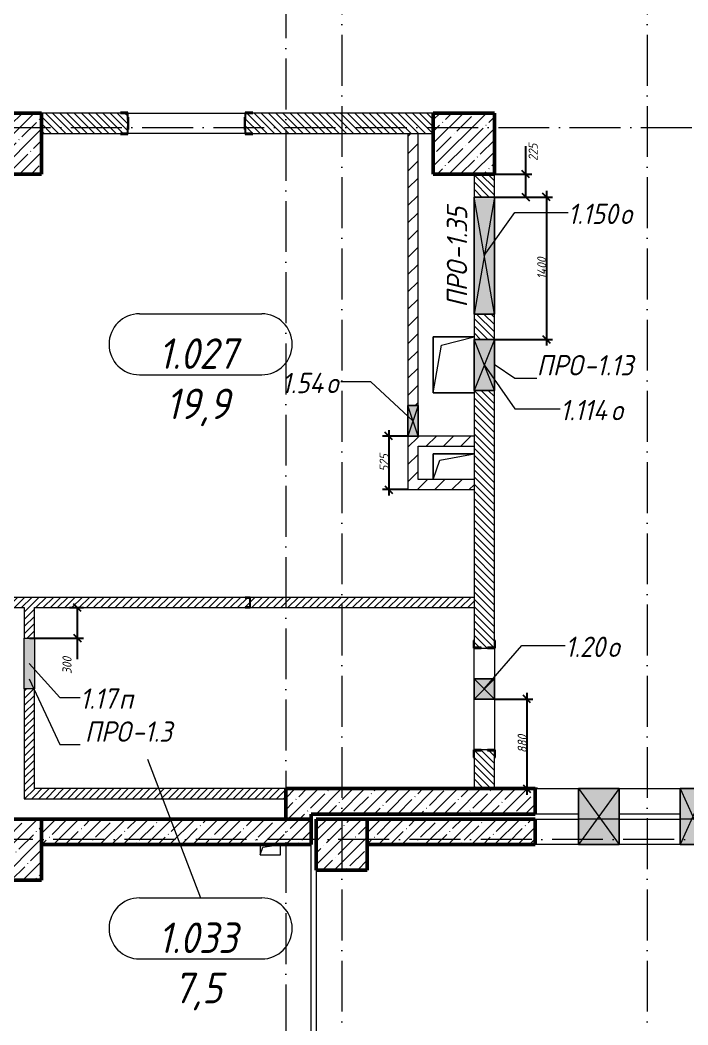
# Model space of a CAD drawing. Header units: millimetres. Extents: x -12989 to 629078, y -109036 to 555275.
# Drawn here: x 555353 to 561915, y 331650 to 341527 of the extents above; entities that cross this region are included whole.
import ezdxf

# ---------------------------------------------------------------- set-up
doc = ezdxf.new("R2010")
doc.units = ezdxf.units.MM
doc.linetypes.add('50_200_ШТРИХ_1Т_ш5_п1_п1_', pattern=[700, 500, -100, 0, -100])
for name, color, linetype, lineweight in [('A-____-____-DIMS', 7, 'Continuous', 9), ('A-DETL-GENF-OTLN', 7, 'Continuous', 9), ('A-FLOR-____-OTLN', 7, 'Continuous', 9), ('A-GENM-____-IDEN', 7, 'Continuous', 9), ('A-GENM-____-MCUT', 7, 'Continuous', 25), ('A-GENM-____-OTLN', 7, 'Continuous', 9), ('A-GENM-____-OTLN-1', 7, 'Continuous', 25), ('A-GLAZ-____-IDEN', 7, 'Continuous', 9), ('A-GLAZ-____-OTLN', 7, 'Continuous', 9), ('A-WALL-____-MCUT', 7, 'Continuous', 13), ('A-WALL-____-MCUT-2', 7, 'Continuous', 50), ('A-WALL-____-OTLN', 7, 'Continuous', 9), ('A-WALL-____-PATT-1', 7, 'Continuous', 9), ('A-WALL-FNSH-MCUT-1', 7, 'Continuous', 9), ('I-WALL-____-OTLN', 7, 'Continuous', 9), ('S-COLS-____-MCUT', 7, 'Continuous', 50), ('S-COLS-____-OTLN', 7, 'Continuous', 9), ('S-GRID-____-OTLN-1', 7, '50_200_ШТРИХ_1Т_ш5_п1_п1_', 9)]:
    doc.layers.add(name, color=color, linetype=linetype, lineweight=lineweight)
doc.layers.add('A-AREA-IDEN-1', color=7, linetype='Continuous', lineweight=9, true_color=0xaaaaaa)
doc.layers.add('A-GLAZ-____-OTLN-1', color=7, linetype='Continuous', lineweight=9, true_color=0xc0c0c0)
doc.styles.add('ISOCPEUR_I', font='isocpeui.ttf', dxfattribs={"width": 0.9, "height": 2.5})
doc.styles.add('ISOCPEUR_I_11', font='isocpeui.ttf', dxfattribs={"width": 0.9, "height": 200})
doc.styles.add('ISOCPEUR_I_7', font='isocpeui.ttf', dxfattribs={"width": 0.9, "height": 90})
doc.dimstyles.new('ISO-1_8_0_9К_СРЕДНИЙ_Кладочные_1', dxfattribs={"dimscale": 304.8, "dimtxt": 89.638306, "dimasz": 0.246063, "dimexe": 0.19685, "dimexo": 0, "dimgap": 0, "dimtad": 1, "dimdec": 3, "dimrnd": 0.001, "dimdsep": 46, "dimtxsty": 'ISOCPEUR_I_7', "dimblk1": 'OBLIQUE', "dimblk2": 'OBLIQUE', "dimsah": 1, "dimcen": 0.09, "dimdle": 0.19685, "dimazin": 0, "dimtfac": 1, "dimtdec": 4, "dimtix": 1, "dimtmove": 0, "dimatfit": 3, "dimfxl": 1, "dimtvp": 1, "dimtolj": 1, "dimtzin": 0, "dimarcsym": 2})
doc.dimstyles.new('ISO-1_8_0_9К_СРЕДНИЙ_Кладочные_2', dxfattribs={"dimscale": 304.8, "dimtxt": 89.638306, "dimasz": 0.246063, "dimexe": 0.19685, "dimexo": 0, "dimgap": 0, "dimtad": 1, "dimdec": 3, "dimrnd": 0.001, "dimdsep": 46, "dimtxsty": 'ISOCPEUR_I_7', "dimblk1": 'OBLIQUE', "dimblk2": 'OBLIQUE', "dimsah": 1, "dimcen": 0.09, "dimdle": 0.19685, "dimazin": 0, "dimtfac": 1, "dimtdec": 4, "dimtix": 1, "dimtmove": 1, "dimatfit": 3, "dimfxl": 1, "dimtvp": 1, "dimtolj": 1, "dimtzin": 0, "dimarcsym": 2})
pattern_1 = [(45, (513013.31, 265891.49), (-35.35534, 35.35534), [])]
pattern_2 = [(135, (513013.31, 265891.49), (-35.35534, -35.35534), [])]
pattern_3 = [(45, (513013.31, 265891.49), (-84.85281, 84.85281), [])]
pattern_4 = [(45, (513013.31, 265891.49), (-114.04925, 114.04925), []), (45, (513127.36, 265891.49), (-114.04925, 114.04925), [201.612, -40.322, 3.353, -36.97])]

# ---------------------------------------------------------------- blocks, each defined once
blk = doc.blocks.new('BSC_Колонна _Прямоугольная - 600х600-V90-АР1_План отверстий 1 этажа в осях 1-64_Ю-ЯЯ')
at = {"layer": 'S-COLS-____-OTLN'}
h = blk.add_hatch(dxfattribs=at)
h.set_pattern_fill('FP_100', color=256, style=0, pattern_type=2)
h.set_pattern_definition([(45, (-42250, -74421.04), (-114.04925, 114.04925), []), (45, (-42135.95, -74421.04), (-114.04925, 114.04925), [201.613, -40.323, 3.353, -36.97])])
h.paths.add_polyline_path([(-300, -300), (300, -300), (300, 300), (-300, 300)], flags=0)
at = {"layer": 'S-COLS-____-MCUT'}
for p, q in [((300, 300), (-300, 300)), ((-300, 300), (-300, -300)), ((300, -300), (300, 300)), ((-300, -300), (300, -300))]:
    blk.add_line(p, q, dxfattribs=at)
blk = doc.blocks.new('BSC_Колонна _Прямоугольная - 600х600-V91-АР1_План отверстий 1 этажа в осях 1-64_Ю-ЯЯ')
at = {"layer": 'S-COLS-____-OTLN'}
h = blk.add_hatch(dxfattribs=at)
h.set_pattern_fill('FP_101', color=256, style=0, pattern_type=2)
h.set_pattern_definition([(45, (-46700, -74421.04), (-114.04925, 114.04925), []), (45, (-46585.95, -74421.04), (-114.04925, 114.04925), [201.613, -40.323, 3.353, -36.97])])
h.paths.add_polyline_path([(-300, -300), (300, -300), (300, 300), (-300, 300)], flags=0)
at = {"layer": 'S-COLS-____-MCUT'}
for p, q in [((300, 300), (-300, 300)), ((-300, 300), (-300, -300)), ((300, -300), (300, 300)), ((-300, -300), (300, -300))]:
    blk.add_line(p, q, dxfattribs=at)
blk = doc.blocks.new('BSC_Колонна _Прямоугольная - 600х600-V107-АР1_План отверстий 1 этажа в осях 1-64_Ю-ЯЯ')
at = {"layer": 'S-COLS-____-OTLN'}
h = blk.add_hatch(dxfattribs=at)
h.set_pattern_fill('FP_118', color=256, style=0, pattern_type=2)
h.set_pattern_definition([(45, (-42250, -67481.04), (-114.04925, 114.04925), []), (45, (-42135.95, -67481.04), (-114.04925, 114.04925), [201.613, -40.323, 3.353, -36.97])])
h.paths.add_polyline_path([(-300, -300), (300, -300), (300, 300), (-300, 300)], flags=0)
at = {"layer": 'S-COLS-____-MCUT'}
for p, q in [((300, 300), (-300, 300)), ((-300, 300), (-300, -300)), ((300, -300), (300, 300)), ((-300, -300), (300, -300))]:
    blk.add_line(p, q, dxfattribs=at)
blk = doc.blocks.new('BSC_Колонна _Прямоугольная - 500х500-V172-АР1_План отверстий 1 этажа в осях 1-64_Ю-ЯЯ')
at = {"layer": 'S-COLS-____-OTLN'}
h = blk.add_hatch(dxfattribs=at)
h.set_pattern_fill('FP_186', color=256, style=0, pattern_type=2)
h.set_pattern_definition([(45, (-45500, -67531.04), (-114.04925, 114.04925), []), (45, (-45385.95, -67531.04), (-114.04925, 114.04925), [201.613, -40.323, 3.353, -36.97])])
h.paths.add_polyline_path([(-250, -250), (250, -250), (250, 250), (-250, 250)], flags=0)
at = {"layer": 'S-COLS-____-MCUT'}
for p, q in [((250, 250), (-250, 250)), ((-250, 250), (-250, -250)), ((250, -250), (250, 250)), ((-250, -250), (250, -250))]:
    blk.add_line(p, q, dxfattribs=at)
blk = doc.blocks.new('154_Фахверк_СКБ_Швеллер - Тип_100_4830-28143655-АР1_План отверстий 1 этажа в осях 1-64_Ю-ЯЯ')
at = {"layer": 'A-GENM-____-MCUT'}
for p, q in [((175, 50), (125, 50)), ((125, 50), (125, -50)), ((128, 47), (175, 47)), ((128, -47), (128, 47)), ((175, 47), (175, 50)), ((125, -50), (175, -50)), ((175, -47), (128, -47)), ((175, -50), (175, -47))]:
    blk.add_line(p, q, dxfattribs=at)
blk = doc.blocks.new('154_Стойка_СКБ_Уголок - СМ-2230_200-28216496-АР1_План отверстий 1 этажа в осях 1-64_Ю-ЯЯ')
at = {"layer": 'A-GENM-____-MCUT'}
for p, q in [((125, 156), (125, 81)), ((200, 156), (125, 156)), ((131, 81), (131, 150)), ((131, 150), (200, 150)), ((200, 150), (200, 156)), ((125, 81), (131, 81)), ((131, 19), (125, 19)), ((125, 19), (125, -56)), ((131, -50), (131, 19)), ((125, -56), (200, -56)), ((200, -50), (131, -50)), ((200, -56), (200, -50))]:
    blk.add_line(p, q, dxfattribs=at)
blk = doc.blocks.new('Стойка_Влож_Полоса боковая - Полоса-V173-АР1_План отверстий 1 этажа в осях 1-64_Ю-ЯЯ')
at = {"layer": 'A-GENM-____-OTLN'}
for p, q in [((-5, 60), (0, 60)), ((-5, -60), (-5, 60)), ((0, -60), (-5, -60))]:
    blk.add_line(p, q, dxfattribs=at)
blk = doc.blocks.new('AR_Отверстие Ниша - Лючок-32402075-АР1_План отверстий 1 этажа в осях 1-64_Ю-ЯЯ')
at = {"layer": 'A-GLAZ-____-OTLN'}
blk.add_hatch(color=256, dxfattribs=at).paths.add_polyline_path([(250, 50), (-250, 50), (-250, -50), (250, -50)], flags=0)
for p, q in [((-250, 50), (250, 50)), ((-250, -50), (-250, 50)), ((250, 50), (250, -50)), ((250, -50), (-250, -50))]:
    blk.add_line(p, q, dxfattribs=at)
blk = doc.blocks.new('AR_Отверстие прямоугольное _в плите_ - AR_Отверстие прямоугольное _в плите_-V204-АР1_План отверстий 1 этажа в осях 1-64_Ю-ЯЯ')
at = {"layer": 'A-GENM-____-OTLN'}
for p, q in [((-100, 50), (-100, -50)), ((-100, -50), (-75, 25)), ((-75, 25), (100, 50)), ((100, -50), (100, 50)), ((-100, -50), (100, -50))]:
    blk.add_line(p, q, dxfattribs=at)
blk = doc.blocks.new('AR_Отверстие прямоугольное _в стене__БезПР - AR_Отверстие прямоугольное _в стене__БезПР-30578439-АР1_План отверстий 1 этажа в осях 1-64_Ю-ЯЯ')
at = {"layer": 'A-GLAZ-____-OTLN-1'}
blk.add_hatch(color=256, dxfattribs=at).paths.add_polyline_path([(200, -125), (200, 425), (-200, 425), (-200, -125)], flags=0)
at = {"layer": 'A-DETL-GENF-OTLN'}
for p, q in [((-200, -125), (-200, 425)), ((-200, 425), (200, 425)), ((200, 425), (-200, -125)), ((-200, 425), (200, -125)), ((200, 425), (-200, 425)), ((-200, 425), (-200, -125)), ((200, 425), (200, -125)), ((200, -125), (200, 425)), ((200, -125), (-200, -125)), ((-200, -125), (200, -125))]:
    blk.add_line(p, q, dxfattribs=at)
at = {"layer": 'A-GLAZ-____-OTLN'}
blk.add_line((200, 125), (-200, 125), dxfattribs=at)
blk = doc.blocks.new('AR_Отверстие прямоугольное _в стене__БезПР - AR_Отверстие прямоугольное _в стене__БезПР-30578440-АР1_План отверстий 1 этажа в осях 1-64_Ю-ЯЯ')
at = {"layer": 'A-GLAZ-____-OTLN-1'}
blk.add_hatch(color=256, dxfattribs=at).paths.add_polyline_path([(125, -125), (125, 425), (-125, 425), (-125, -125)], flags=0)
at = {"layer": 'A-DETL-GENF-OTLN'}
for p, q in [((-125, -125), (-125, 425)), ((-125, 425), (125, 425)), ((125, 425), (-125, -125)), ((-125, 425), (125, -125)), ((125, 425), (-125, 425)), ((-125, 425), (-125, -125)), ((125, 425), (125, -125)), ((125, -125), (125, 425)), ((125, -125), (-125, -125)), ((-125, -125), (125, -125))]:
    blk.add_line(p, q, dxfattribs=at)
at = {"layer": 'A-GLAZ-____-OTLN'}
blk.add_line((125, 125), (-125, 125), dxfattribs=at)
blk = doc.blocks.new('AR_Отверстие прямоугольное _в плите_ - AR_Отверстие прямоугольное _в плите_-30602905-АР1_План отверстий 1 этажа в осях 1-64_Ю-ЯЯ')
at = {"layer": 'A-GENM-____-OTLN'}
for p, q in [((200, 275), (-200, 275)), ((-200, 275), (-200, -275)), ((-120, 195), (200, 275)), ((-200, -275), (-120, 195)), ((-200, -275), (200, -275))]:
    blk.add_line(p, q, dxfattribs=at)
blk = doc.blocks.new('AR_Отверстие прямоугольное _в плите_ - AR_Отверстие прямоугольное _в плите_-V247-АР1_План отверстий 1 этажа в осях 1-64_Ю-ЯЯ')
at = {"layer": 'A-GENM-____-OTLN'}
for p, q in [((200, 125), (-200, 125)), ((-200, 125), (-200, -125)), ((-137.5, 62.5), (200, 125)), ((-200, -125), (-137.5, 62.5))]:
    blk.add_line(p, q, dxfattribs=at)
blk = doc.blocks.new('AR_Отверстие прямоугольное _в стене_ - AR_Отверстие прямоугольное _в стене__ОВ-36787536-АР1_План отверстий 1 этажа в осях 1-64_Ю-ЯЯ')
at = {"layer": 'A-GLAZ-____-OTLN'}
blk.add_hatch(color=256, dxfattribs=at).paths.add_polyline_path([(575, -100), (575, 100), (-575, 100), (-575, -100), (-47.7, -100)], flags=0)
at = {"layer": 'A-DETL-GENF-OTLN'}
for p, q in [((-575, -100), (-575, 100)), ((-575, 100), (575, 100)), ((575, 100), (-575, -100)), ((-575, 100), (575, -100)), ((575, 100), (-575, 100)), ((-575, 100), (-575, -100)), ((575, 100), (575, -100)), ((575, -100), (575, 100)), ((575, -100), (-575, -100)), ((-575, -100), (575, -100))]:
    blk.add_line(p, q, dxfattribs=at)
blk = doc.blocks.new('AR_Отверстие прямоугольное _в стене_ - AR_Отверстие прямоугольное _в стене__ОВ-36699002-АР1_План отверстий 1 этажа в осях 1-64_Ю-ЯЯ')
at = {"layer": 'A-GLAZ-____-OTLN'}
blk.add_hatch(color=256, dxfattribs=at).paths.add_polyline_path([(250, -100), (250, 100), (-250, 100), (-250, -100)], flags=0)
at = {"layer": 'A-DETL-GENF-OTLN'}
for p, q in [((-250, -100), (-250, 100)), ((-250, 100), (250, 100)), ((250, 100), (-250, -100)), ((-250, 100), (250, -100)), ((250, 100), (-250, 100)), ((-250, 100), (-250, -100)), ((250, 100), (250, -100)), ((250, -100), (250, 100)), ((250, -100), (-250, -100)), ((-250, -100), (250, -100))]:
    blk.add_line(p, q, dxfattribs=at)
blk = doc.blocks.new('AR_Отверстие прямоугольное _в стене__БезПР - AR_Отверстие прямоугольное _в стене__БезПР-36428615-АР1_План отверстий 1 этажа в осях 1-64_Ю-ЯЯ')
at = {"layer": 'A-GLAZ-____-OTLN'}
blk.add_hatch(color=256, dxfattribs=at).paths.add_polyline_path([(150, 50), (-150, 50), (-150, -50), (150, -50)], flags=0)
at = {"layer": 'A-DETL-GENF-OTLN'}
for p, q in [((-150, -50), (-150, 50)), ((-150, 50), (150, 50)), ((150, 50), (-150, -50)), ((-150, 50), (150, -50)), ((150, 50), (-150, 50)), ((-150, 50), (-150, -50)), ((150, 50), (150, -50)), ((150, -50), (150, 50)), ((150, -50), (-150, -50)), ((-150, -50), (150, -50))]:
    blk.add_line(p, q, dxfattribs=at)
blk = doc.blocks.new('AR_Отверстие прямоугольное _в стене__БезПР - AR_Отверстие прямоугольное _в стене__БезПР-36428014-АР1_План отверстий 1 этажа в осях 1-64_Ю-ЯЯ')
at = {"layer": 'A-GLAZ-____-OTLN'}
blk.add_hatch(color=256, dxfattribs=at).paths.add_polyline_path([(100, 100), (-100, 100), (-100, -100), (100, -100)], flags=0)
at = {"layer": 'A-DETL-GENF-OTLN'}
for p, q in [((-100, -100), (-100, 100)), ((-100, 100), (100, 100)), ((100, 100), (-100, -100)), ((-100, 100), (100, -100)), ((100, 100), (-100, 100)), ((-100, 100), (-100, -100)), ((100, 100), (100, -100)), ((100, -100), (100, 100)), ((100, -100), (-100, -100)), ((-100, -100), (100, -100))]:
    blk.add_line(p, q, dxfattribs=at)
blk = doc.blocks.new('_Oblique')
at = {"color": 0, "linetype": 'ByBlock', "lineweight": -2}
blk.add_line((-0.5, -0.5), (0.5, 0.5), dxfattribs=at)
blk = doc.blocks.new('*D5573')
at = {"layer": 'A-____-____-DIMS', "color": 0, "lineweight": -2, "transparency": 16777216}
for p, q in [((555838.2, 335752.5), (555975.2, 335752.5)), ((555915.2, 335752.5), (555915.2, 335392.5)), ((555444.7, 335452.5), (555975.2, 335452.5)), ((555915.2, 335452.5), (555915.2, 335244.2))]:
    blk.add_line(p, q, dxfattribs=at)
at = {"layer": 'Defpoints', "color": 0, "transparency": 16777216}
for p in [(555838.2, 335752.5), (555915.2, 335752.5), (555444.7, 335452.5)]:
    blk.add_point(p, dxfattribs=at)
at = {"layer": 'A-____-____-DIMS', "color": 0, "lineweight": -2, "transparency": 16777216, "xscale": 75, "yscale": 75, "zscale": 75}
for p, rotation in [((555915.2, 335752.5), 90), ((555915.2, 335452.5), 270)]:
    blk.add_blockref('_Oblique', p, dxfattribs=dict(at, rotation=rotation))
at = {"layer": 'A-____-____-DIMS', "color": 0, "transparency": 16777216, "insert": (555769.1, 335099.4), "char_height": 90, "width": 409.578, "attachment_point": 1, "rotation": 90, "line_spacing_factor": 1.149209, "style": 'ISOCPEUR_I_7'}
blk.add_mtext('\\A1;300', dxfattribs=at)
blk = doc.blocks.new('*D5654')
at = {"layer": 'A-____-____-DIMS', "color": 0, "lineweight": -2, "transparency": 16777216}
for p, q in [((560321.6, 340012.5), (560321.6, 340288)), ((560321.6, 339787.5), (560321.6, 340072.5)), ((560013.3, 340012.5), (560381.6, 340012.5)), ((560019.3, 339787.5), (560381.6, 339787.5))]:
    blk.add_line(p, q, dxfattribs=at)
at = {"layer": 'Defpoints', "color": 0, "transparency": 16777216}
for p in [(560013.3, 340012.5), (560019.3, 339787.5), (560321.6, 339787.5)]:
    blk.add_point(p, dxfattribs=at)
at = {"layer": 'A-____-____-DIMS', "color": 0, "lineweight": -2, "transparency": 16777216, "xscale": 75, "yscale": 75, "zscale": 75}
for p, rotation in [((560321.6, 340012.5), 90), ((560321.6, 339787.5), 270)]:
    blk.add_blockref('_Oblique', p, dxfattribs=dict(at, rotation=rotation))
at = {"layer": 'A-____-____-DIMS', "color": 0, "transparency": 16777216, "insert": (560348.8, 340143.2), "char_height": 90, "width": 409.578, "attachment_point": 1, "rotation": 90, "line_spacing_factor": 1.149209, "style": 'ISOCPEUR_I_7'}
blk.add_mtext('\\A1;225', dxfattribs=at)
blk = doc.blocks.new('*D5655')
at = {"layer": 'A-____-____-DIMS', "color": 0, "lineweight": -2, "transparency": 16777216}
for p, q in [((560019.3, 339787.5), (560584, 339787.5)), ((560524, 339847.5), (560524, 338327.5)), ((560019.3, 338387.5), (560584, 338387.5))]:
    blk.add_line(p, q, dxfattribs=at)
at = {"layer": 'Defpoints', "color": 0, "transparency": 16777216}
for p in [(560019.3, 339787.5), (560019.3, 338387.5), (560524, 338387.5)]:
    blk.add_point(p, dxfattribs=at)
at = {"layer": 'A-____-____-DIMS', "color": 0, "lineweight": -2, "transparency": 16777216, "xscale": 75, "yscale": 75, "zscale": 75}
for p, rotation in [((560524, 339787.5), 90), ((560524, 338387.5), 270)]:
    blk.add_blockref('_Oblique', p, dxfattribs=dict(at, rotation=rotation))
at = {"layer": 'A-____-____-DIMS', "color": 0, "transparency": 16777216, "insert": (560479, 339087.5), "char_height": 90, "width": 521.281, "attachment_point": 5, "rotation": 90, "style": 'ISOCPEUR_I_7'}
blk.add_mtext('\\A1;1400', dxfattribs=at)
blk = doc.blocks.new('*D5656')
at = {"layer": 'A-____-____-DIMS', "color": 0, "lineweight": -2, "transparency": 16777216}
for p, q in [((559163.3, 337437.5), (558914.9, 337437.5)), ((558974.9, 337497.5), (558974.9, 336852.5)), ((559163.3, 336912.5), (558914.9, 336912.5))]:
    blk.add_line(p, q, dxfattribs=at)
at = {"layer": 'Defpoints', "color": 0, "transparency": 16777216}
for p in [(559163.3, 337437.5), (558974.9, 336912.5), (559163.3, 336912.5)]:
    blk.add_point(p, dxfattribs=at)
at = {"layer": 'A-____-____-DIMS', "color": 0, "lineweight": -2, "transparency": 16777216, "xscale": 75, "yscale": 75, "zscale": 75}
for p, rotation in [((558974.9, 337437.5), 90), ((558974.9, 336912.5), 270)]:
    blk.add_blockref('_Oblique', p, dxfattribs=dict(at, rotation=rotation))
at = {"layer": 'A-____-____-DIMS', "color": 0, "transparency": 16777216, "insert": (558929.9, 337175), "char_height": 90, "width": 409.578, "attachment_point": 5, "rotation": 90, "style": 'ISOCPEUR_I_7'}
blk.add_mtext('\\A1;525', dxfattribs=at)
blk = doc.blocks.new('*D5657')
at = {"layer": 'A-____-____-DIMS', "color": 0, "lineweight": -2, "transparency": 16777216}
for p, q in [((560013.3, 334852.5), (560391.9, 334852.5)), ((560331.9, 334912.5), (560331.9, 333912.5)), ((560437.9, 333972.5), (560271.9, 333972.5))]:
    blk.add_line(p, q, dxfattribs=at)
at = {"layer": 'Defpoints', "color": 0, "transparency": 16777216}
for p in [(560013.3, 334852.5), (560331.9, 333972.5), (560437.9, 333972.5)]:
    blk.add_point(p, dxfattribs=at)
at = {"layer": 'A-____-____-DIMS', "color": 0, "lineweight": -2, "transparency": 16777216, "xscale": 75, "yscale": 75, "zscale": 75}
for p, rotation in [((560331.9, 334852.5), 90), ((560331.9, 333972.5), 270)]:
    blk.add_blockref('_Oblique', p, dxfattribs=dict(at, rotation=rotation))
at = {"layer": 'A-____-____-DIMS', "color": 0, "transparency": 16777216, "insert": (560286.9, 334412.5), "char_height": 90, "width": 409.578, "attachment_point": 5, "rotation": 90, "style": 'ISOCPEUR_I_7'}
blk.add_mtext('\\A1;880', dxfattribs=at)
blk = doc.blocks.new('AAR_СКБ_Марка_помещения_1_5 ммп - Номер _ Площадь-27962135-АИ_План этажа_Стены_1')
at = {"layer": 'A-AREA-IDEN-1'}
for p, q in [((-2.987, 3), (3.013, 3)), ((-2.987, 0), (3.013, 0))]:
    blk.add_line(p, q, dxfattribs=at)
for centre, start, end in [((-2.987, 1.5), 90, 270), ((3.013, 1.5), 270, 90)]:
    blk.add_arc(centre, 1.5, start, end, dxfattribs=at)

msp = doc.modelspace()

# ---------------------------------------------------------------- hatches: boundary and pattern name
at = {"layer": 'A-WALL-____-PATT-1'}
h = msp.add_hatch(dxfattribs=at)
h.set_pattern_fill('FP_6', color=256, style=0, pattern_type=2)
h.set_pattern_definition(pattern_2)
h.paths.add_polyline_path([(557638.3109, 340412.5335), (559413.3109, 340412.5335), (559413.3109, 340612.5335), (557569.3109, 340611.8849), (557569.3109, 340543.5335), (557563.3109, 340543.5335), (557563.3109, 340481.5335), (557569.3109, 340481.5335), (557569.3109, 340412.5335)], flags=0)
h.paths.add_polyline_path([(556338.3109, 340412.5335), (556407.3109, 340412.5335), (556407.3109, 340481.5335), (556413.3109, 340481.5335), (556413.3109, 340543.5335), (556407.3109, 340543.5335), (556407.3109, 340612.5335), (555563.3109, 340612.5335), (555563.3109, 340412.5335)], flags=0)
h = msp.add_hatch(dxfattribs=at)
h.set_pattern_fill('FP_4', color=256, style=0, pattern_type=2)
h.set_pattern_definition(pattern_3)
h.paths.add_polyline_path([(559163.3109, 336912.5335), (559263.3109, 336912.5335), (559263.3109, 337437.5335), (559163.3109, 337437.5335)], flags=0)
h.paths.add_polyline_path([(559253.2269, 337737.5335), (559263.3109, 337737.5335), (559263.3109, 340412.5335), (559163.3109, 340412.5335), (559163.3109, 337737.5335)], flags=0)
h = msp.add_hatch(dxfattribs=at)
h.set_pattern_fill('FP_6', color=256, style=0, pattern_type=2)
h.set_pattern_definition(pattern_2)
h.paths.add_polyline_path([(560013.3109, 333972.5335), (560013.3109, 334346.5335), (559944.3109, 334346.5335), (559944.3109, 334352.5335), (559882.3109, 334352.5335), (559882.3109, 334346.5335), (559813.3109, 334346.5335), (559813.3109, 333972.5335), (559944.3109, 333972.5335)], flags=0)
h.paths.add_polyline_path([(559944.3109, 335352.5335), (559944.3109, 335358.5335), (560013.3109, 335358.5335), (560013.3109, 337887.5335), (559813.3109, 337887.5335), (559813.3109, 335358.5335), (559882.3109, 335358.5335), (559882.3109, 335352.5335)], flags=0)
h.paths.add_polyline_path([(559935.1859, 338387.5335), (560013.3109, 338387.5335), (560013.3109, 338637.5335), (559813.3109, 338637.5335), (559813.3109, 338387.5335)], flags=0)
h.paths.add_polyline_path([(559813.3109, 339787.5335), (560013.3109, 339787.5335), (560013.3109, 340012.5335), (559813.3109, 340012.5335)], flags=0)
h = msp.add_hatch(dxfattribs=at)
h.set_pattern_fill('FP_4', color=256, style=0, pattern_type=2)
h.set_pattern_definition(pattern_3)
h.paths.add_polyline_path([(559813.3109, 337337.5335), (559813.3109, 337437.5335), (559263.3109, 337437.5335), (559263.3109, 337337.5335)], flags=0)
h = msp.add_hatch(dxfattribs=at)
h.set_pattern_fill('FP_4', color=256, style=0, pattern_type=2)
h.set_pattern_definition(pattern_3)
h.paths.add_polyline_path([(559813.3109, 336912.5335), (559813.3109, 337012.5335), (559263.3109, 337012.5335), (559263.3109, 336912.5335)], flags=0)
h = msp.add_hatch(dxfattribs=at)
h.set_pattern_fill('FP_5', color=256, style=0, pattern_type=2)
h.set_pattern_definition(pattern_1)
h.paths.add_polyline_path([(559813.3109, 335752.5335), (559813.3109, 335852.5335), (557613.3109, 335852.5335), (557613.3109, 335752.5335), (558952.9195, 335752.5335)], flags=0)
h.paths.add_polyline_path([(557185.4189, 335752.5335), (557563.3109, 335752.5335), (557563.3109, 335755.5335), (557610.3109, 335755.5335), (557610.3109, 335849.5335), (557563.3109, 335849.5335), (557563.3109, 335852.5335), (555063.3109, 335852.5335), (555063.3109, 335752.5335), (555493.3109, 335752.5335)], flags=0)
h = msp.add_hatch(dxfattribs=at)
h.set_pattern_fill('FP_5', color=256, style=0, pattern_type=2)
h.set_pattern_definition(pattern_1)
h.paths.add_polyline_path([(555393.3109, 333872.5335), (555493.3109, 333872.5335), (555493.3109, 334952.5335), (555393.3109, 334952.5335)], flags=0)
h.paths.add_polyline_path([(555493.3109, 335452.5335), (555493.3109, 335752.5335), (555393.3109, 335752.5335), (555393.3109, 335452.5335), (555417.9182, 335452.5335)], flags=0)
h = msp.add_hatch(dxfattribs=at)
h.set_pattern_fill('FP_5', color=256, style=0, pattern_type=2)
h.set_pattern_definition(pattern_1)
h.paths.add_polyline_path([(557963.3109, 333872.5335), (557963.3109, 333972.5335), (555493.3109, 333972.5335), (555493.3109, 333872.5335), (557185.4189, 333872.5335)], flags=0)
h = msp.add_hatch(dxfattribs=at)
h.set_pattern_fill('FP_13', color=256, style=0, pattern_type=2)
h.set_pattern_definition(pattern_4)
h.paths.add_polyline_path([(558213.3109, 333672.5335), (558213.3109, 333972.5335), (557963.3109, 333972.5335), (557963.3109, 333672.5335)], flags=0)
h = msp.add_hatch(dxfattribs=at)
h.set_pattern_fill('FP_13', color=256, style=0, pattern_type=2)
h.set_pattern_definition(pattern_4)
h.paths.add_polyline_path([(562913.3109, 333722.5335), (562913.3109, 333972.5335), (562513.3109, 333972.5335), (562513.3109, 333722.5335)], flags=0)
h.paths.add_polyline_path([(560413.3109, 333722.5335), (560413.3109, 333972.5335), (558213.3109, 333972.5335), (558213.3109, 333722.5335), (558952.9195, 333722.5335)], flags=0)
h = msp.add_hatch(dxfattribs=at)
h.set_pattern_fill('FP_13', color=256, style=0, pattern_type=2)
h.set_pattern_definition(pattern_4)
h.paths.add_polyline_path([(558213.3109, 333422.5335), (558213.3109, 333672.5335), (555563.3109, 333672.5335), (555563.3109, 333422.5335), (557185.4189, 333422.5335)], flags=0)
h = msp.add_hatch(dxfattribs=at)
h.set_pattern_fill('FP_13', color=256, style=0, pattern_type=2)
h.set_pattern_definition(pattern_4)
h.paths.add_polyline_path([(563213.3109, 333422.5335), (563213.3109, 333672.5335), (562513.3109, 333672.5335), (562513.3109, 333422.5335)], flags=0)
h.paths.add_polyline_path([(560413.3109, 333422.5335), (560413.3109, 333672.5335), (558763.3109, 333672.5335), (558763.3109, 333422.5335), (558952.9195, 333422.5335)], flags=0)

# ---------------------------------------------------------------- linework, layer by layer
at = {"layer": 'A-AREA-IDEN-1'}
msp.add_line((556604.6738, 334263.2959), (557126.8725, 332898.6436), dxfattribs=at)
at = {"layer": 'A-FLOR-____-OTLN'}
for p, q in [((559413.3109, 338412.5335), (559813.3109, 338412.5335)), ((559413.3109, 337862.5335), (559413.3109, 338412.5335)), ((559813.3109, 337862.5335), (559413.3109, 337862.5335)), ((559413.3109, 337262.5335), (559813.3109, 337262.5335)), ((559413.3109, 337012.5335), (559413.3109, 337262.5335)), ((558213.3109, 329072.5335), (558213.3109, 333422.5335)), ((558263.3109, 333172.5335), (558263.3109, 329072.5335))]:
    msp.add_line(p, q, dxfattribs=at)
at = {"layer": 'A-GENM-____-IDEN'}
for p, q in [((560019.3109, 338137.5335), (560215.5357, 338007.0442)), ((560215.5357, 338007.0442), (560429.3105, 338007.0442)), ((555443.3109, 335050.6194), (555744.024, 334405.889)), ((555744.024, 334405.889), (555942.2569, 334405.889))]:
    msp.add_line(p, q, dxfattribs=at)
at = {"layer": 'A-GLAZ-____-IDEN'}
for p, q in [((559913.3109, 339212.5335), (560215.5357, 339634.7989)), ((560215.5357, 339634.7989), (560736.5908, 339634.7989)), ((559913.3109, 338137.5335), (560215.5357, 337705.5442)), ((558799.4779, 337972.103), (558506.0897, 337972.103)), ((559213.3109, 337587.5335), (558799.4779, 337972.103)), ((560215.5357, 337705.5442), (560659.006, 337705.5442)), ((559913.3109, 334952.5335), (560284.5599, 335378.7409)), ((560284.5599, 335378.7409), (560709.7741, 335378.7409)), ((555443.3109, 335202.5335), (555744.024, 334869.5469)), ((555744.024, 334869.5469), (555942.2569, 334869.5469))]:
    msp.add_line(p, q, dxfattribs=at)
at = {"layer": 'A-WALL-____-MCUT'}
for p, q in [((556338.3109, 340612.5335), (555563.3109, 340612.5335)), ((559413.3109, 340612.5335), (557638.3109, 340612.5335)), ((556413.3109, 340481.5335), (556413.3109, 340543.5335)), ((557563.3109, 340543.5335), (557563.3109, 340481.5335)), ((555563.3109, 340412.5335), (556338.3109, 340412.5335)), ((557638.3109, 340412.5335), (559413.3109, 340412.5335)), ((559813.3109, 340012.5335), (559813.3109, 339787.5335)), ((560013.3109, 339787.5335), (560013.3109, 340012.5335)), ((559813.3109, 338637.5335), (559813.3109, 338387.5335)), ((560013.3109, 338387.5335), (560013.3109, 338637.5335)), ((559813.3109, 337887.5335), (559813.3109, 335427.5335)), ((560013.3109, 335427.5335), (560013.3109, 337887.5335)), ((559882.3109, 335352.5335), (559944.3109, 335352.5335)), ((559944.3109, 334352.5335), (559882.3109, 334352.5335)), ((559813.3109, 334277.5335), (559813.3109, 333972.5335)), ((560013.3109, 333972.5335), (560013.3109, 334277.5335))]:
    msp.add_line(p, q, dxfattribs=at)
at = {"layer": 'A-WALL-____-MCUT-2'}
for p, q in [((560413.3109, 333972.5335), (557963.3109, 333972.5335)), ((557963.3109, 333972.5335), (557963.3109, 333672.5335)), ((560413.3109, 333722.5335), (560413.3109, 333972.5335)), ((555563.3109, 333672.5335), (558213.3109, 333672.5335)), ((558213.3109, 333422.5335), (558213.3109, 333722.5335)), ((558213.3109, 333722.5335), (560413.3109, 333722.5335)), ((560413.3109, 333672.5335), (558763.3109, 333672.5335)), ((560413.3109, 333422.5335), (560413.3109, 333672.5335)), ((555563.3109, 333422.5335), (558213.3109, 333422.5335)), ((558763.3109, 333422.5335), (560413.3109, 333422.5335))]:
    msp.add_line(p, q, dxfattribs=at)
at = {"layer": 'A-WALL-____-OTLN'}
for p, q in [((560413.3109, 333972.5335), (560838.3109, 333972.5335)), ((561238.3109, 333972.5335), (561837.9202, 333972.5335)), ((560838.3109, 333722.5335), (560413.3109, 333722.5335)), ((560413.3109, 333672.5335), (560838.3109, 333672.5335)), ((561837.9202, 333722.5335), (561238.3109, 333722.5335)), ((561238.3109, 333672.5335), (561837.9202, 333672.5335)), ((560838.3109, 333422.5335), (560413.3109, 333422.5335)), ((561837.9202, 333422.5335), (561238.3109, 333422.5335))]:
    msp.add_line(p, q, dxfattribs=at)
at = {"layer": 'A-WALL-FNSH-MCUT-1'}
for p, q in [((559163.3109, 340412.5335), (559163.3109, 337737.5335)), ((559263.3109, 337737.5335), (559263.3109, 340412.5335)), ((559163.3109, 337437.5335), (559163.3109, 336912.5335)), ((559813.3109, 337437.5335), (559263.3109, 337437.5335)), ((559263.3109, 337012.5335), (559263.3109, 337337.5335)), ((559263.3109, 337337.5335), (559813.3109, 337337.5335)), ((559813.3109, 337012.5335), (559263.3109, 337012.5335)), ((559163.3109, 336912.5335), (559813.3109, 336912.5335)), ((557563.3109, 335852.5335), (555063.3109, 335852.5335)), ((559813.3109, 335852.5335), (557613.3109, 335852.5335)), ((555063.3109, 335752.5335), (555393.3109, 335752.5335)), ((555393.3109, 335752.5335), (555393.3109, 335452.5335)), ((555493.3109, 335752.5335), (557563.3109, 335752.5335)), ((555493.3109, 335452.5335), (555493.3109, 335752.5335)), ((557613.3109, 335752.5335), (559813.3109, 335752.5335)), ((555393.3109, 334952.5335), (555393.3109, 333872.5335)), ((555493.3109, 333972.5335), (555493.3109, 334952.5335)), ((557963.3109, 333972.5335), (555493.3109, 333972.5335)), ((555393.3109, 333872.5335), (557963.3109, 333872.5335))]:
    msp.add_line(p, q, dxfattribs=at)
at = {"layer": 'I-WALL-____-OTLN'}
for p, q in [((556413.3109, 340612.5335), (557563.3109, 340612.5335)), ((557563.3109, 340412.5335), (556413.3109, 340412.5335)), ((559813.3109, 335052.5335), (559813.3109, 335352.5335)), ((560013.3109, 335352.5335), (560013.3109, 335052.5335)), ((559813.3109, 334352.5335), (559813.3109, 334852.5335)), ((560013.3109, 334852.5335), (560013.3109, 334352.5335))]:
    msp.add_line(p, q, dxfattribs=at)
at = {"layer": 'S-GRID-____-OTLN-1'}
for p, q in [((558513.3109, 356784.3429), (558513.3109, 318783.0794)), ((561513.3109, 356784.3429), (561513.3109, 318783.0794)), ((557963.3109, 356550.5875), (557963.3109, 318937.3508)), ((547450.7569, 340472.5335), (617087.7175, 340472.5335)), ((617087.7175, 333472.5335), (508344.5407, 333472.5335))]:
    msp.add_line(p, q, dxfattribs=at)

# ---------------------------------------------------------------- block references
at = {"layer": 'A-AREA-IDEN-1', "xscale": 199.9999999999999, "yscale": 199.9999999999999, "zscale": 199.9999999999999}
for p in [(557124.2901, 338040.2118), (557124.2901, 332298.1408)]:
    msp.add_blockref('AAR_СКБ_Марка_помещения_1_5 ммп - Номер _ Площадь-27962135-АИ_План этажа_Стены_1', p, dxfattribs=at)
at = {"layer": 'A-GENM-____-OTLN', "rotation": 180}
msp.add_blockref('Стойка_Влож_Полоса боковая - Полоса-V173-АР1_План отверстий 1 этажа в осях 1-64_Ю-ЯЯ', (556413.3109, 340512.5335), dxfattribs=at)
at = {"layer": 'A-GENM-____-OTLN'}
for name, p in [('Стойка_Влож_Полоса боковая - Полоса-V173-АР1_План отверстий 1 этажа в осях 1-64_Ю-ЯЯ', (557563.3109, 340512.5335)), ('AR_Отверстие прямоугольное _в плите_ - AR_Отверстие прямоугольное _в плите_-30602905-АР1_План отверстий 1 этажа в осях 1-64_Ю-ЯЯ', (559613.3109, 338137.5335)), ('AR_Отверстие прямоугольное _в плите_ - AR_Отверстие прямоугольное _в плите_-V247-АР1_План отверстий 1 этажа в осях 1-64_Ю-ЯЯ', (559613.3109, 337137.5335)), ('AR_Отверстие прямоугольное _в плите_ - AR_Отверстие прямоугольное _в плите_-V204-АР1_План отверстий 1 этажа в осях 1-64_Ю-ЯЯ', (557813.3109, 333372.5335))]:
    msp.add_blockref(name, p, dxfattribs=at)
at = {"layer": 'A-GENM-____-OTLN-1'}
for name, p, rotation in [('154_Стойка_СКБ_Уголок - СМ-2230_200-28216496-АР1_План отверстий 1 этажа в осях 1-64_Ю-ЯЯ', (556538.3109, 340562.5335), 180), ('154_Фахверк_СКБ_Швеллер - Тип_100_4830-28143655-АР1_План отверстий 1 этажа в осях 1-64_Ю-ЯЯ', (557738.3109, 335802.5335), 180), ('154_Стойка_СКБ_Уголок - СМ-2230_200-28216496-АР1_План отверстий 1 этажа в осях 1-64_Ю-ЯЯ', (559963.3109, 335227.5335), 89.99999999999993), ('154_Стойка_СКБ_Уголок - СМ-2230_200-28216496-АР1_План отверстий 1 этажа в осях 1-64_Ю-ЯЯ', (559863.3109, 334477.5335), 269.9999999999999)]:
    msp.add_blockref(name, p, dxfattribs=dict(at, rotation=rotation))
msp.add_blockref('154_Стойка_СКБ_Уголок - СМ-2230_200-28216496-АР1_План отверстий 1 этажа в осях 1-64_Ю-ЯЯ', (557438.3109, 340462.5335), dxfattribs=at)
at = {"layer": 'A-GLAZ-____-OTLN'}
for name, p, rotation in [('AR_Отверстие прямоугольное _в стене_ - AR_Отверстие прямоугольное _в стене__ОВ-36787536-АР1_План отверстий 1 этажа в осях 1-64_Ю-ЯЯ', (559913.3109, 339212.5335), 269.9999999999999), ('AR_Отверстие прямоугольное _в стене_ - AR_Отверстие прямоугольное _в стене__ОВ-36699002-АР1_План отверстий 1 этажа в осях 1-64_Ю-ЯЯ', (559913.3109, 338137.5335), 269.9999999999999), ('AR_Отверстие прямоугольное _в стене__БезПР - AR_Отверстие прямоугольное _в стене__БезПР-36428615-АР1_План отверстий 1 этажа в осях 1-64_Ю-ЯЯ', (559213.3109, 337587.5335), 270), ('AR_Отверстие Ниша - Лючок-32402075-АР1_План отверстий 1 этажа в осях 1-64_Ю-ЯЯ', (555443.3109, 335202.5335), 270), ('AR_Отверстие прямоугольное _в стене__БезПР - AR_Отверстие прямоугольное _в стене__БезПР-36428014-АР1_План отверстий 1 этажа в осях 1-64_Ю-ЯЯ', (559913.3109, 334952.5335), 269.9999999999999)]:
    msp.add_blockref(name, p, dxfattribs=dict(at, rotation=rotation))
for name, p in [('AR_Отверстие прямоугольное _в стене__БезПР - AR_Отверстие прямоугольное _в стене__БезПР-30578439-АР1_План отверстий 1 этажа в осях 1-64_Ю-ЯЯ', (561038.3109, 333547.5335)), ('AR_Отверстие прямоугольное _в стене__БезПР - AR_Отверстие прямоугольное _в стене__БезПР-30578440-АР1_План отверстий 1 этажа в осях 1-64_Ю-ЯЯ', (561962.9202, 333547.5335))]:
    msp.add_blockref(name, p, dxfattribs=at)
at = {"layer": 'S-COLS-____-OTLN'}
for name, p in [('BSC_Колонна _Прямоугольная - 600х600-V90-АР1_План отверстий 1 этажа в осях 1-64_Ю-ЯЯ', (555263.3109, 340312.5335)), ('BSC_Колонна _Прямоугольная - 600х600-V91-АР1_План отверстий 1 этажа в осях 1-64_Ю-ЯЯ', (559713.3109, 340312.5335)), ('BSC_Колонна _Прямоугольная - 600х600-V107-АР1_План отверстий 1 этажа в осях 1-64_Ю-ЯЯ', (555263.3109, 333372.5335)), ('BSC_Колонна _Прямоугольная - 500х500-V172-АР1_План отверстий 1 этажа в осях 1-64_Ю-ЯЯ', (558513.3109, 333422.5335))]:
    msp.add_blockref(name, p, dxfattribs=at)

# ---------------------------------------------------------------- texts
at = {"layer": 'A-AREA-IDEN-1', "char_height": 300, "attachment_point": 8, "line_spacing_factor": 1.139951, "style": 'ISOCPEUR_I'}
for s, insert, width in [('\\pxqc,t8.46667,16.93333,25.4,33.86667,42.33333,50.8,59.26667,67.73333,76.2,84.66667,93.13333,101.6,110.06667,118.53333,127,135.46667,143.93333,152.4,160.86667,169.33333,177.8,186.26667,194.73333,203.2,211.66667,220.13333,228.6,237.06667,245.53333,254,262.46667,270.93333;{1.027}', (557098.861, 338098.5416), 900), ('\\pxqc,t8.46667,16.93333,25.4,33.86667,42.33333,50.8,59.26667,67.73333,76.2,84.66667,93.13333,101.6,110.06667,118.53333,127,135.46667,143.93333,152.4,160.86667,169.33333,177.8,186.26667,194.73333,203.2,211.66667,220.13333,228.6,237.06667,245.53333,254,262.46667,270.93333;{19,9}', (557098.861, 337534.5936), 702), ('\\pxqc,t8.46667,16.93333,25.4,33.86667,42.33333,50.8,59.26667,67.73333,76.2,84.66667,93.13333,101.6,110.06667,118.53333,127,135.46667,143.93333,152.4,160.86667,169.33333,177.8,186.26667,194.73333,203.2,211.66667,220.13333,228.6,237.06667,245.53333,254,262.46667,270.93333;{1.033}', (557098.861, 332356.4707), 900), ('\\pxqc,t8.46667,16.93333,25.4,33.86667,42.33333,50.8,59.26667,67.73333,76.2,84.66667,93.13333,101.6,110.06667,118.53333,127,135.46667,143.93333,152.4,160.86667,169.33333,177.8,186.26667,194.73333,203.2,211.66667,220.13333,228.6,237.06667,245.53333,254,262.46667,270.93333;{7,5}', (557099.861, 331792.5227), 542)]:
    msp.add_mtext(s, dxfattribs=dict(at, insert=insert, width=width))
at = {"layer": 'A-GENM-____-IDEN', "char_height": 200, "attachment_point": 1, "rotation": 90, "style": 'ISOCPEUR_I_11'}
for s, insert, width in [('-1.35', (559546.1948, 339167.6831), 663.79725), ('ПРО', (559546.1948, 338703.3393), 562.784625)]:
    msp.add_mtext(s, dxfattribs=dict(at, insert=insert, width=width))
at = {"layer": 'A-GENM-____-IDEN', "char_height": 200, "attachment_point": 1, "style": 'ISOCPEUR_I_11'}
for s, insert, width in [('ПРО', (560429.3105, 338234.1603), 562.784625), ('-1.13', (560893.6543, 338234.1603), 620.506125), ('ПРО', (555989.4002, 334633.0051), 562.784625), ('-1.3', (556453.744, 334633.0051), 505.063125)]:
    msp.add_mtext(s, dxfattribs=dict(at, insert=insert, width=width))
at = {"layer": 'A-GLAZ-____-IDEN', "char_height": 200, "attachment_point": 1, "style": 'ISOCPEUR_I_11'}
for s, insert, width in [('1.150', (560736.5908, 339722.4135), 620.506125), ('\\fISOCPEUR|b0|i1|c204|p34|;\\W.9;о', (561248.5595, 339722.4135), 158.734125), ('1.54', (557922.333, 338059.7176), 533.923875), ('\\fISOCPEUR|b0|i1|c204|p34|;\\W.9;о', (558362.8643, 338059.7176), 158.734125), ('1.114', (560659.006, 337793.1588), 606.07575), ('\\fISOCPEUR|b0|i1|c204|p34|;\\W.9;о', (561159.0685, 337793.1588), 158.734125), ('1.20', (560709.7741, 335466.3554), 505.063125), ('\\fISOCPEUR|b0|i1|c204|p34|;\\W.9;о', (561126.4929, 335466.3554), 158.734125), ('1.17', (555942.2569, 334957.1615), 461.772), ('\\fISOCPEUR|b0|i1|c204|p34|;\\W.9;п', (556323.2569, 334957.1615), 158.734125)]:
    msp.add_mtext(s, dxfattribs=dict(at, insert=insert, width=width))

# ---------------------------------------------------------------- dimensions: what is measured, and where the dimension line sits
at = {"layer": 'A-____-____-DIMS'}
for base, p1, p2, override, picture, middle in [((560321.5991, 339787.5335), (560013.3109, 340012.5335), (560019.3109, 339787.5335), {"dimpost": '<>', "dimfxl": 225.079986}, '*D5654', (560408.7969, 340287.9899)), ((555915.1681, 335752.5335), (555444.6609, 335452.5335), (555838.2323, 335752.5335), {"dimpost": '<>', "dimfxl": 494.87211}, '*D5573', (555829.1363, 335244.1955))]:
    dim = msp.add_linear_dim(base=base, p1=p1, p2=p2, angle=90, dimstyle='ISO-1_8_0_9К_СРЕДНИЙ_Кладочные_1', override=override, dxfattribs=at)
    dim.commit()
    dim.dimension.update_dxf_attribs({"geometry": picture, "text_midpoint": middle, "dimtype": 160, "text_rotation": 90})
for base, p1, p2, override, picture, middle in [((560523.9589, 338387.5335), (560019.3109, 339787.5335), (560019.3109, 338387.5335), {"dimpost": '<>', "dimfxl": 1400}, '*D5655', (560478.9589, 339087.5335)), ((558974.9404, 336912.5335), (559163.3109, 337437.5335), (559163.3109, 336912.5335), {"dimpost": '<>', "dimfxl": 525}, '*D5656', (558929.9404, 337175.0335)), ((560331.8564, 333972.5335), (560013.3109, 334852.5335), (560437.9224, 333972.5335), {"dimpost": '<>', "dimfxl": 977.084925}, '*D5657', (560286.8564, 334412.5335))]:
    dim = msp.add_linear_dim(base=base, p1=p1, p2=p2, angle=90, dimstyle='ISO-1_8_0_9К_СРЕДНИЙ_Кладочные_2', override=override, dxfattribs=at)
    dim.commit()
    dim.dimension.update_dxf_attribs({"geometry": picture, "text_midpoint": middle})

doc.saveas('drawing.dxf')
